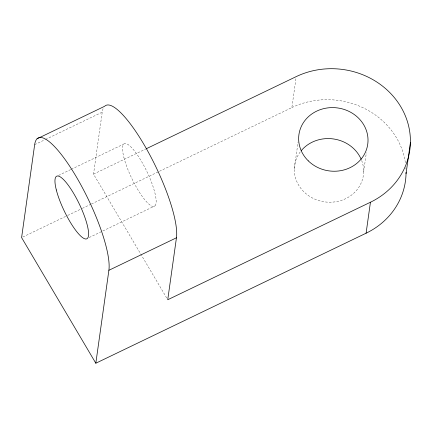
<?xml version="1.0" encoding="UTF-8"?>
<svg xmlns="http://www.w3.org/2000/svg" width="432" height="432" viewBox="0 0 432 432"><rect width="100%" height="100%" fill="white"/><g stroke="black" fill="none" stroke-linecap="round" stroke-linejoin="round"><path stroke-width="0.32" stroke-dasharray="2.16 1.62" d="M166.714 298.01L93.517 174.123L102.227 112.169A77.209 18.43 64.3 0 1 103.367 108.092M159.467 171.283L291.865 107.584L296.033 77.927M294.295 168.934L298.091 141.912M363.658 171.866L366.347 152.75M34.663 144.671L44.917 139.741M45.522 139.45L102.227 112.169M58.563 175.414L70.627 169.609M71.231 169.317L123.714 144.072M93.517 174.123L145.714 149.013M22.815 237.017L67.149 215.692M67.759 215.401L81.729 208.678M82.334 208.386L90.839 204.293M91.444 204.001L158.857 171.574M89.208 237.524L154.964 205.891M291.865 107.584A77.209 70.589 8 0 1 405.518 163.744M405.913 167.724A77.209 70.589 8 0 1 405.988 169.047M361.67 160.499A34.744 31.763 8 0 1 324.41 201.836A34.744 31.763 8 0 1 300.445 151.654M123.898 157.475A34.744 8.294 64.3 0 0 152.82 206.431A34.744 8.294 64.3 0 0 141.296 161.039A34.744 8.294 64.3 0 0 123.898 157.475"/><path stroke-width="0.65" d="M95.823 363.226L108.886 270.297A77.209 18.43 64.3 0 0 76.124 176.51A77.209 18.43 64.3 0 0 34.663 144.671L21.6 237.605L95.823 363.226L366.088 233.21A77.209 70.589 8 0 0 406.064 172.346M37.049 138.796L104.62 106.294A77.209 18.43 64.3 0 1 148.5 152.469A77.209 18.43 64.3 0 1 176.45 237.794L167.74 299.749L370.44 202.235A77.209 70.589 8 0 0 400.896 106.92A77.209 70.589 8 0 0 296.217 76.61L146.318 148.721M366.088 233.21L370.44 202.235M406.048 173.653L410.4 142.679M108.886 270.297L176.45 237.794M301.266 150.633A34.744 31.763 8 0 1 333.542 138.964A34.744 31.763 8 0 1 361.174 159.284M56.327 189.977A34.744 8.294 64.3 0 0 85.255 238.934A34.744 8.294 64.3 0 0 73.732 193.547A34.744 8.294 64.3 0 0 56.327 189.977M308.286 160.866A34.744 31.763 8 0 0 366.638 149.067A34.744 31.763 8 0 0 325.069 108.335A34.744 31.763 8 0 0 308.286 160.866"/></g></svg>
